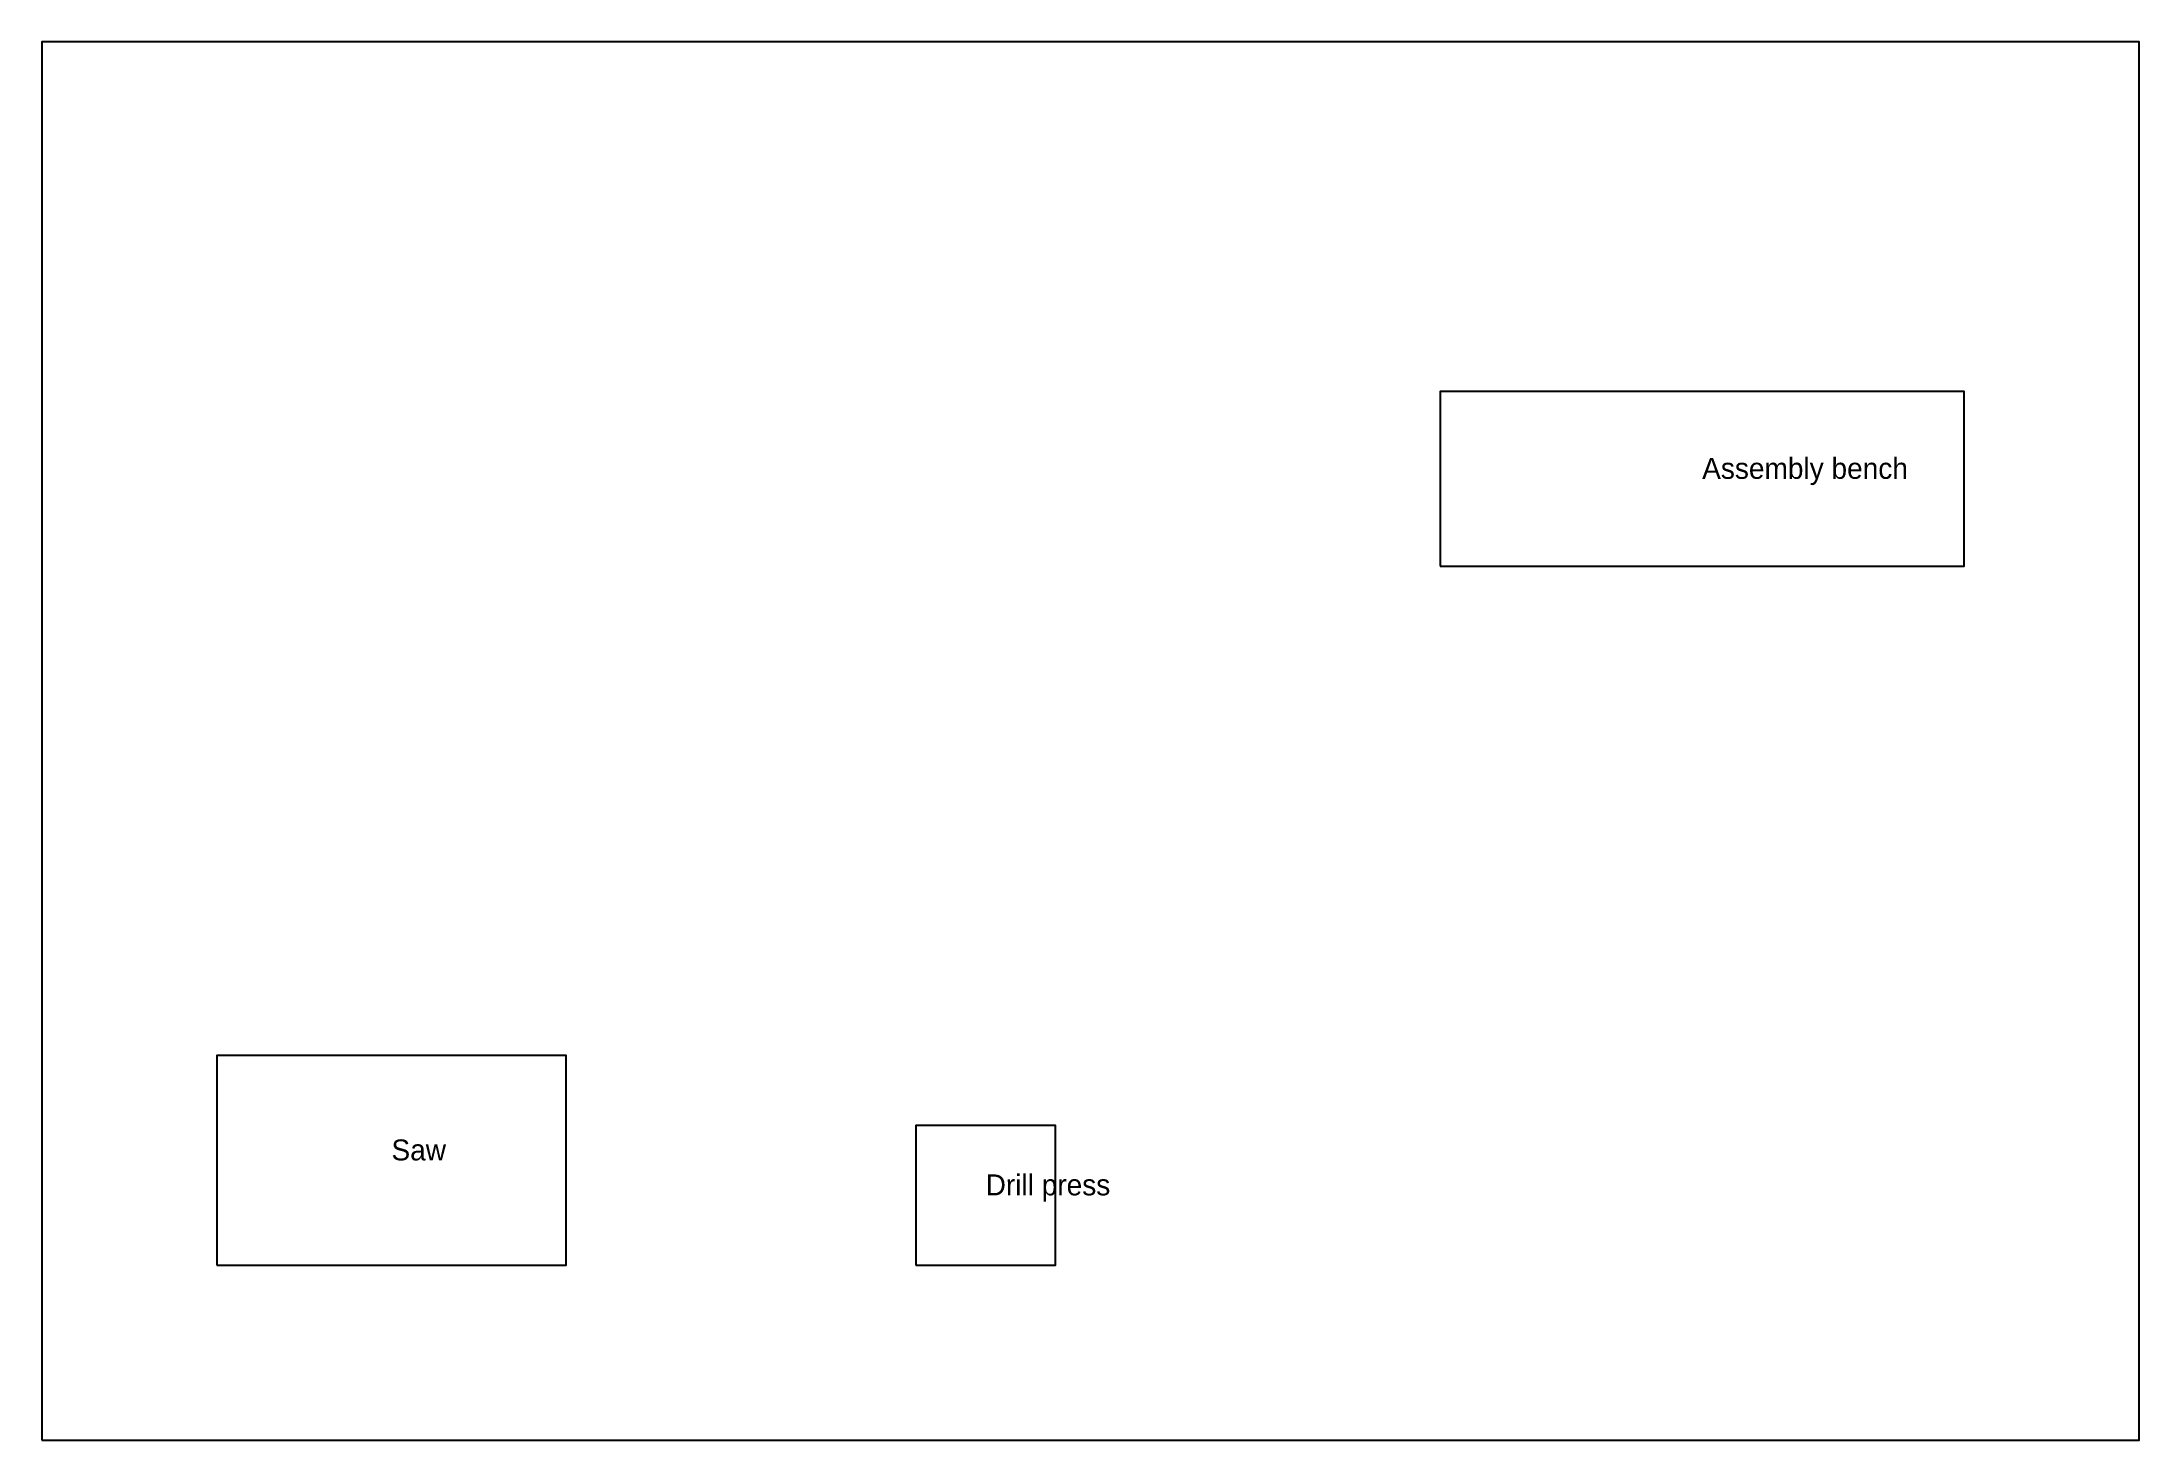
# Model space of a CAD drawing. Extents: x 0 to 12000, y 0 to 8000.
import ezdxf

# ---------------------------------------------------------------- set-up
doc = ezdxf.new("R2010")
doc.units = 0
for name, color, linetype in [('LABELS', 7, 'CONTINUOUS'), ('MACHINES', 7, 'CONTINUOUS'), ('WALLS', 7, 'CONTINUOUS')]:
    doc.layers.add(name, color=color, linetype=linetype)

msp = doc.modelspace()

# ---------------------------------------------------------------- linework, layer by layer
at = {"layer": 'MACHINES'}
for points in [[(8000, 5000), (11000, 5000), (11000, 6000), (8000, 6000)], [(1000, 1000), (3000, 1000), (3000, 2200), (1000, 2200)], [(5000, 1000), (5800, 1000), (5800, 1800), (5000, 1800)]]:
    msp.add_lwpolyline(points, close=True, dxfattribs=at)
at = {"layer": 'WALLS'}
msp.add_lwpolyline([(0, 0), (12000, 0), (12000, 8000), (0, 8000)], close=True, dxfattribs=at)

# ---------------------------------------------------------------- texts
at = {"layer": 'LABELS'}
for s, p in [('Assembly bench', (9500, 5500)), ('Saw', (2000, 1600)), ('Drill press', (5400, 1400))]:
    msp.add_text(s, height=120, dxfattribs=at).set_placement(p)

doc.saveas('drawing.dxf')
